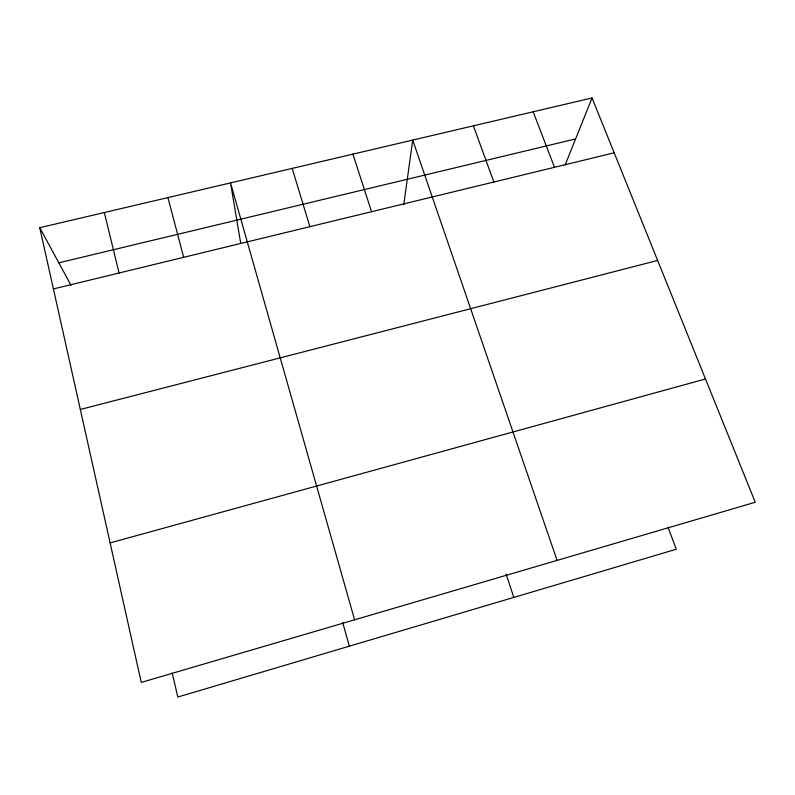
<?xml version="1.0" encoding="UTF-8"?>
<svg xmlns="http://www.w3.org/2000/svg" width="795" height="795" viewBox="0 0 795 795"><rect width="100%" height="100%" fill="white"/><g stroke="black" fill="none" stroke-linecap="round" stroke-linejoin="round"><path stroke-width="1.19" d="M403.731 204.951L412.714 140.079L557.096 560.395M565.156 164.883L592.046 97.954L39.75 227.708L141.262 682.408L755.25 502.251L592.046 97.954M110.117 542.896L705.493 378.977M80.325 409.465L657.634 260.442M53.414 288.933L614.197 152.809M58.82 262.817L575.58 138.936M39.75 227.708L71.013 285.256M533.177 111.777L554.493 167.308M668.029 527.294L676.297 549.236L177.802 697.046L172.237 673.077M473.413 125.819L493.854 182.025M506.127 574.05L513.799 597.423M352.91 154.131L371.543 211.708M292.182 168.401L309.891 226.674M354.6 619.812L230.53 182.89L240.706 243.33M342.695 622.535L349.333 646.186M167.914 197.597L183.675 257.312M104.334 212.533L119.061 272.993"/></g></svg>
